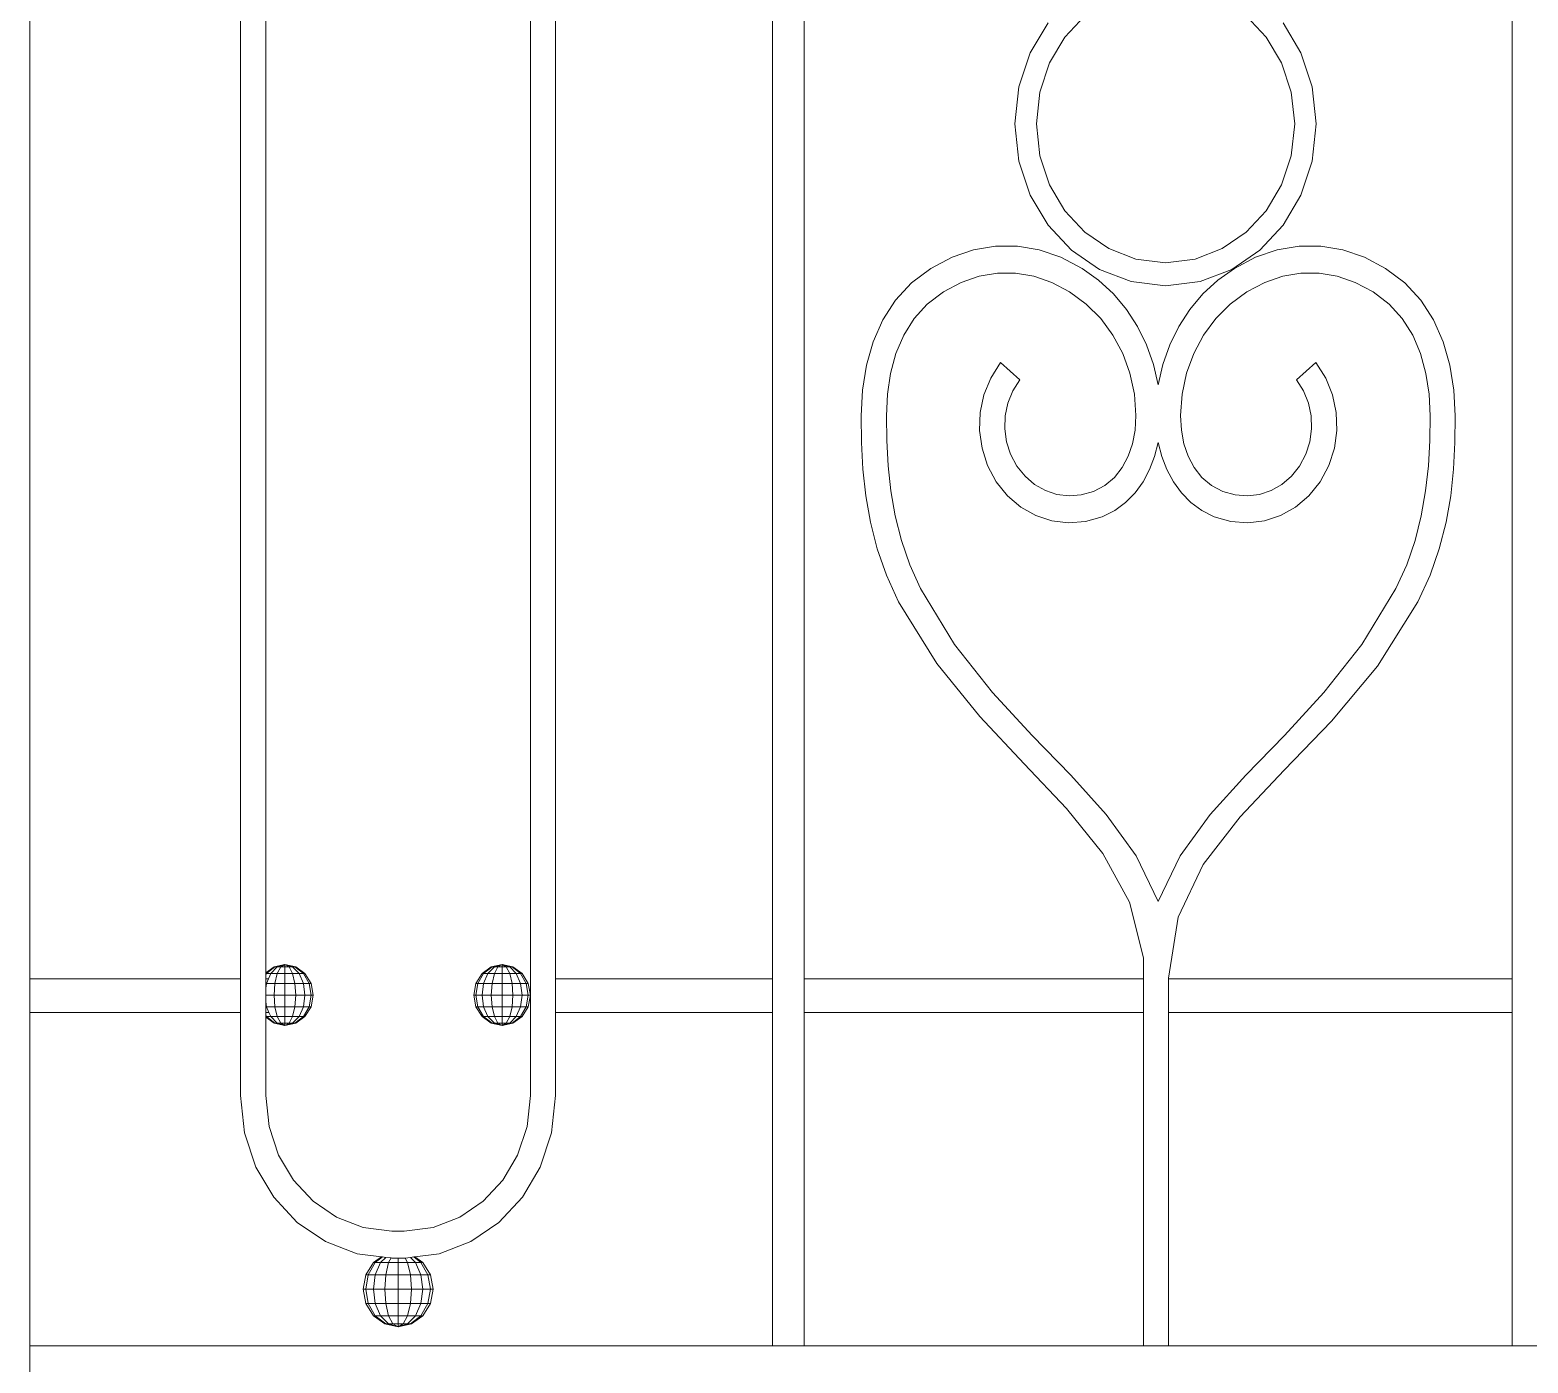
# Model space of a CAD drawing. Header units: millimetres. Extents: x 1832547 to 2001569, y -558009 to -417808.
# Drawn here: x 1915628.8 to 1916078.6, y -523478.7 to -523078.7 of the extents above; entities that cross this region are included whole.
import ezdxf

# ---------------------------------------------------------------- set-up
doc = ezdxf.new("R2010")
doc.units = ezdxf.units.MM
doc.header["$MEASUREMENT"] = 0
doc.layers.add('CA.manh 08', color=8, linetype='CONTINUOUS', lineweight=9)
doc.layers.add('CA_manh 08', color=8, linetype='CONTINUOUS', lineweight=9)

# ---------------------------------------------------------------- blocks, each defined once
blk = doc.blocks.new('wt45t')
at = {"layer": 'CA_manh 08'}
for p, q in [((1917604.61, -518573.66), (1917604.61, -518061.39)), ((1917817.23, -518061.39), (1917817.23, -518573.66)), ((1917826.69, -518573.66), (1917826.69, -518061.39)), ((1917891.85, -518061.39), (1917891.85, -518573.66)), ((1917899.42, -518578.55), (1917899.42, -518062.36)), ((1917978.87, -518062), (1917978.87, -518571.89)), ((1917986.44, -518573.66), (1917986.44, -518061.39)), ((1918049.68, -518061.39), (1918049.68, -518573.66)), ((1917678.46, -518291.1), (1917684.47, -518284.65)), ((1917732.95, -518284.65), (1917738.96, -518291.1)), ((1917673.44, -518286.77), (1917668.1, -518295.79)), ((1917749.33, -518295.79), (1917743.99, -518286.77)), ((1917673.88, -518298.83), (1917678.46, -518291.1)), ((1917738.96, -518291.1), (1917743.54, -518298.83)), ((1917668.1, -518295.79), (1917664.69, -518306.01)), ((1917752.73, -518306.01), (1917749.33, -518295.79)), ((1917670.96, -518307.6), (1917673.88, -518298.83)), ((1917743.54, -518298.83), (1917746.46, -518307.6)), ((1917664.69, -518306.01), (1917663.5, -518317.14)), ((1917669.94, -518317.14), (1917670.96, -518307.6)), ((1917746.46, -518307.6), (1917747.49, -518317.14)), ((1917753.93, -518317.14), (1917752.73, -518306.01)), ((1917663.5, -518317.14), (1917664.69, -518328.27)), ((1917670.96, -518326.68), (1917669.94, -518317.14)), ((1917747.49, -518317.14), (1917746.46, -518326.68)), ((1917752.73, -518328.27), (1917753.93, -518317.14)), ((1917664.69, -518328.27), (1917668.1, -518338.49)), ((1917673.88, -518335.45), (1917670.96, -518326.68)), ((1917746.46, -518326.68), (1917743.54, -518335.45)), ((1917749.33, -518338.49), (1917752.73, -518328.27)), ((1917668.1, -518338.49), (1917673.44, -518347.51)), ((1917678.46, -518343.18), (1917673.88, -518335.45)), ((1917743.54, -518335.45), (1917738.96, -518343.18)), ((1917743.99, -518347.51), (1917749.33, -518338.49)), ((1917684.47, -518349.63), (1917678.46, -518343.18)), ((1917738.96, -518343.18), (1917732.95, -518349.63)), ((1917673.44, -518347.51), (1917680.44, -518355.03)), ((1917736.98, -518355.03), (1917743.99, -518347.51)), ((1917691.67, -518354.55), (1917684.47, -518349.63)), ((1917732.95, -518349.63), (1917725.76, -518354.55)), ((1917649.01, -518357.12), (1917655.5, -518354.89)), ((1917655.5, -518354.89), (1917662.06, -518353.77)), ((1917662.06, -518353.77), (1917668.64, -518353.77)), ((1917668.64, -518353.77), (1917675.2, -518354.89)), ((1917675.2, -518354.89), (1917681.69, -518357.12)), ((1917680.44, -518355.03), (1917688.84, -518360.77)), ((1917699.83, -518357.69), (1917691.67, -518354.55)), ((1917725.76, -518354.55), (1917717.6, -518357.69)), ((1917728.59, -518360.77), (1917736.98, -518355.03)), ((1917740.15, -518357.12), (1917746.64, -518354.89)), ((1917753.2, -518353.77), (1917746.64, -518354.89)), ((1917759.78, -518353.77), (1917753.2, -518353.77)), ((1917759.78, -518353.77), (1917766.34, -518354.89)), ((1917766.34, -518354.89), (1917772.83, -518357.12)), ((1917636.86, -518364.84), (1917642.64, -518360.47)), ((1917642.64, -518360.47), (1917649.01, -518357.12)), ((1917681.69, -518357.12), (1917688.06, -518360.47)), ((1917688.06, -518360.47), (1917693.02, -518364.02)), ((1917688.84, -518360.77), (1917698.35, -518364.42)), ((1917708.71, -518358.79), (1917699.83, -518357.69)), ((1917717.6, -518357.69), (1917708.71, -518358.79)), ((1917719.07, -518364.42), (1917728.59, -518360.77)), ((1917728.81, -518364.02), (1917733.78, -518360.47)), ((1917733.78, -518360.47), (1917740.15, -518357.12)), ((1917779.2, -518360.47), (1917772.83, -518357.12)), ((1917779.2, -518360.47), (1917784.98, -518364.84)), ((1917632.08, -518370.04), (1917636.86, -518364.84)), ((1917651.77, -518364.69), (1917646.43, -518367.51)), ((1917651.77, -518364.69), (1917657.18, -518362.81)), ((1917662.63, -518361.87), (1917657.18, -518362.81)), ((1917668.08, -518361.87), (1917662.63, -518361.87)), ((1917673.53, -518362.81), (1917668.08, -518361.87)), ((1917678.93, -518364.69), (1917673.53, -518362.81)), ((1917684.27, -518367.51), (1917678.93, -518364.69)), ((1917693.02, -518364.02), (1917697.48, -518368.16)), ((1917698.35, -518364.42), (1917708.71, -518365.71)), ((1917708.71, -518365.71), (1917719.07, -518364.42)), ((1917724.36, -518368.16), (1917728.81, -518364.02)), ((1917742.91, -518364.69), (1917737.57, -518367.51)), ((1917748.31, -518362.81), (1917742.91, -518364.69)), ((1917753.76, -518361.87), (1917748.31, -518362.81)), ((1917759.21, -518361.87), (1917753.76, -518361.87)), ((1917764.66, -518362.81), (1917759.21, -518361.87)), ((1917770.07, -518364.69), (1917764.66, -518362.81)), ((1917775.41, -518367.51), (1917770.07, -518364.69)), ((1917784.98, -518364.84), (1917789.76, -518370.04)), ((1917628.26, -518375.96), (1917632.08, -518370.04)), ((1917646.43, -518367.51), (1917641.58, -518371.18)), ((1917689.27, -518371.18), (1917684.27, -518367.51)), ((1917697.48, -518368.16), (1917701.38, -518372.83)), ((1917720.46, -518372.83), (1917724.36, -518368.16)), ((1917737.57, -518367.51), (1917732.56, -518371.18)), ((1917780.25, -518371.18), (1917775.41, -518367.51)), ((1917789.76, -518370.04), (1917793.58, -518375.96)), ((1917641.58, -518371.18), (1917637.63, -518375.56)), ((1917693.64, -518375.56), (1917689.27, -518371.18)), ((1917701.38, -518372.83), (1917704.71, -518377.95)), ((1917717.13, -518377.95), (1917720.46, -518372.83)), ((1917732.56, -518371.18), (1917728.2, -518375.56)), ((1917784.21, -518375.56), (1917780.25, -518371.18)), ((1917625.36, -518382.5), (1917628.26, -518375.96)), ((1917637.63, -518375.56), (1917634.51, -518380.54)), ((1917697.32, -518380.54), (1917693.64, -518375.56)), ((1917704.71, -518377.95), (1917707.43, -518383.47)), ((1917714.41, -518383.47), (1917717.13, -518377.95)), ((1917728.2, -518375.56), (1917724.52, -518380.54)), ((1917787.33, -518380.54), (1917784.21, -518375.56)), ((1917793.58, -518375.96), (1917796.48, -518382.5)), ((1917623.33, -518389.54), (1917625.36, -518382.5)), ((1917634.51, -518380.54), (1917632.16, -518386.05)), ((1917700.27, -518386.03), (1917697.32, -518380.54)), ((1917707.43, -518383.47), (1917709.51, -518389.33)), ((1917712.33, -518389.33), (1917714.41, -518383.47)), ((1917724.52, -518380.54), (1917721.57, -518386.03)), ((1917789.67, -518386.05), (1917787.33, -518380.54)), ((1917796.48, -518382.5), (1917798.51, -518389.54)), ((1917632.16, -518386.05), (1917630.55, -518391.98)), ((1917702.43, -518391.95), (1917700.27, -518386.03)), ((1917721.57, -518386.03), (1917719.4, -518391.95)), ((1917791.29, -518391.98), (1917789.67, -518386.05)), ((1917622.13, -518396.98), (1917623.33, -518389.54)), ((1917630.55, -518391.98), (1917629.61, -518398.24)), ((1917660.62, -518393.38), (1917663.56, -518388.75)), ((1917663.56, -518388.75), (1917669.41, -518393.9)), ((1917703.77, -518398.2), (1917702.43, -518391.95)), ((1917709.51, -518389.33), (1917710.92, -518395.45)), ((1917710.92, -518395.45), (1917712.33, -518389.33)), ((1917719.4, -518391.95), (1917718.07, -518398.2)), ((1917752.43, -518393.9), (1917758.28, -518388.75)), ((1917758.28, -518388.75), (1917761.22, -518393.38)), ((1917792.23, -518398.24), (1917791.29, -518391.98)), ((1917798.51, -518389.54), (1917799.71, -518396.98)), ((1917621.72, -518404.69), (1917622.13, -518396.98)), ((1917658.59, -518398.41), (1917660.62, -518393.38)), ((1917667.28, -518397.26), (1917665.81, -518400.9)), ((1917669.41, -518393.9), (1917667.28, -518397.26)), ((1917754.56, -518397.26), (1917752.43, -518393.9)), ((1917756.03, -518400.9), (1917754.56, -518397.26)), ((1917761.22, -518393.38), (1917763.25, -518398.41)), ((1917799.71, -518396.98), (1917800.12, -518404.69)), ((1917629.61, -518398.24), (1917629.29, -518404.75)), ((1917657.48, -518403.7), (1917658.59, -518398.41)), ((1917665.81, -518400.9), (1917664.99, -518404.73)), ((1917704.22, -518404.68), (1917703.77, -518398.2)), ((1917718.07, -518398.2), (1917717.62, -518404.68)), ((1917756.85, -518404.73), (1917756.03, -518400.9)), ((1917763.25, -518398.41), (1917764.36, -518403.7)), ((1917792.55, -518404.75), (1917792.23, -518398.24)), ((1917621.82, -518412.71), (1917621.72, -518404.69)), ((1917629.29, -518404.75), (1917629.39, -518412.18)), ((1917657.29, -518409.1), (1917657.48, -518403.7)), ((1917664.99, -518404.73), (1917664.85, -518408.63)), ((1917703.96, -518409.01), (1917704.22, -518404.68)), ((1917717.62, -518404.68), (1917717.88, -518409.01)), ((1917756.99, -518408.63), (1917756.85, -518404.73)), ((1917764.36, -518403.7), (1917764.55, -518409.1)), ((1917792.45, -518412.18), (1917792.55, -518404.75)), ((1917800.12, -518404.69), (1917800.02, -518412.71)), ((1917658.02, -518414.46), (1917657.29, -518409.1)), ((1917664.85, -518408.63), (1917665.37, -518412.52)), ((1917703.2, -518413.09), (1917703.96, -518409.01)), ((1917717.88, -518409.01), (1917718.64, -518413.09)), ((1917756.47, -518412.52), (1917756.99, -518408.63)), ((1917764.55, -518409.1), (1917763.82, -518414.46)), ((1917622.24, -518420.71), (1917621.82, -518412.71)), ((1917629.39, -518412.18), (1917629.81, -518419.69)), ((1917659.69, -518419.65), (1917658.02, -518414.46)), ((1917665.37, -518412.52), (1917666.57, -518416.28)), ((1917701.93, -518416.87), (1917703.2, -518413.09)), ((1917710.92, -518412.71), (1917709.85, -518416.91)), ((1917711.99, -518416.91), (1917710.92, -518412.71)), ((1917718.64, -518413.09), (1917719.91, -518416.87)), ((1917755.27, -518416.28), (1917756.47, -518412.52)), ((1917763.82, -518414.46), (1917762.15, -518419.65)), ((1917792.03, -518419.69), (1917792.45, -518412.18)), ((1917800.02, -518412.71), (1917799.6, -518420.71)), ((1917629.81, -518419.69), (1917630.63, -518427.22)), ((1917662.29, -518424.51), (1917659.69, -518419.65)), ((1917666.57, -518416.28), (1917668.46, -518419.8)), ((1917668.46, -518419.8), (1917670.93, -518422.87)), ((1917700.12, -518420.26), (1917701.93, -518416.87)), ((1917709.85, -518416.91), (1917708.34, -518420.88)), ((1917713.5, -518420.88), (1917711.99, -518416.91)), ((1917719.91, -518416.87), (1917721.71, -518420.26)), ((1917750.91, -518422.87), (1917753.38, -518419.8)), ((1917753.38, -518419.8), (1917755.27, -518416.28)), ((1917762.15, -518419.65), (1917759.55, -518424.51)), ((1917791.2, -518427.22), (1917792.03, -518419.69)), ((1917623.1, -518428.7), (1917622.24, -518420.71)), ((1917665.7, -518428.75), (1917662.29, -518424.51)), ((1917670.93, -518422.87), (1917673.82, -518425.33)), ((1917694.91, -518425.6), (1917697.79, -518423.19)), ((1917697.79, -518423.19), (1917700.12, -518420.26)), ((1917706.38, -518424.54), (1917703.98, -518427.85)), ((1917708.34, -518420.88), (1917706.38, -518424.54)), ((1917715.46, -518424.54), (1917713.5, -518420.88)), ((1917717.86, -518427.85), (1917715.46, -518424.54)), ((1917721.71, -518420.26), (1917724.05, -518423.19)), ((1917724.05, -518423.19), (1917726.93, -518425.6)), ((1917748.02, -518425.33), (1917750.91, -518422.87)), ((1917759.55, -518424.51), (1917756.14, -518428.75)), ((1917799.6, -518420.71), (1917798.74, -518428.7)), ((1917624.49, -518436.68), (1917623.1, -518428.7)), ((1917630.63, -518427.22), (1917631.94, -518434.72)), ((1917669.7, -518432.15), (1917665.7, -518428.75)), ((1917673.82, -518425.33), (1917677.05, -518427.16)), ((1917677.05, -518427.16), (1917680.52, -518428.3)), ((1917680.52, -518428.3), (1917684.14, -518428.75)), ((1917684.14, -518428.75), (1917687.83, -518428.46)), ((1917687.83, -518428.46), (1917691.48, -518427.41)), ((1917691.48, -518427.41), (1917694.91, -518425.6)), ((1917703.98, -518427.85), (1917701.14, -518430.74)), ((1917720.7, -518430.74), (1917717.86, -518427.85)), ((1917726.93, -518425.6), (1917730.36, -518427.41)), ((1917730.36, -518427.41), (1917734.01, -518428.46)), ((1917734.01, -518428.46), (1917737.7, -518428.75)), ((1917737.7, -518428.75), (1917741.32, -518428.3)), ((1917741.32, -518428.3), (1917744.79, -518427.16)), ((1917744.79, -518427.16), (1917748.02, -518425.33)), ((1917756.14, -518428.75), (1917752.14, -518432.15)), ((1917789.9, -518434.72), (1917791.2, -518427.22)), ((1917798.74, -518428.7), (1917797.34, -518436.68)), ((1917674.17, -518434.66), (1917669.7, -518432.15)), ((1917697.85, -518433.16), (1917694.12, -518435.03)), ((1917701.14, -518430.74), (1917697.85, -518433.16)), ((1917723.99, -518433.16), (1917720.7, -518430.74)), ((1917727.71, -518435.03), (1917723.99, -518433.16)), ((1917752.14, -518432.15), (1917747.67, -518434.66)), ((1917626.53, -518444.64), (1917624.49, -518436.68)), ((1917631.94, -518434.72), (1917633.8, -518442.14)), ((1917678.98, -518436.25), (1917674.17, -518434.66)), ((1917683.99, -518436.87), (1917678.98, -518436.25)), ((1917689.08, -518436.48), (1917683.99, -518436.87)), ((1917694.12, -518435.03), (1917689.08, -518436.48)), ((1917732.76, -518436.48), (1917727.71, -518435.03)), ((1917737.85, -518436.87), (1917732.76, -518436.48)), ((1917742.86, -518436.25), (1917737.85, -518436.87)), ((1917747.67, -518434.66), (1917742.86, -518436.25)), ((1917788.04, -518442.14), (1917789.9, -518434.72)), ((1917797.34, -518436.68), (1917795.31, -518444.64)), ((1917633.8, -518442.14), (1917636.31, -518449.43)), ((1917785.53, -518449.43), (1917788.04, -518442.14)), ((1917629.31, -518452.58), (1917626.53, -518444.64)), ((1917795.31, -518444.64), (1917792.53, -518452.58)), ((1917636.31, -518449.43), (1917639.54, -518456.55)), ((1917782.29, -518456.55), (1917785.53, -518449.43)), ((1917632.93, -518460.51), (1917629.31, -518452.58)), ((1917792.53, -518452.58), (1917788.9, -518460.51)), ((1917645.11, -518479.89), (1917632.93, -518460.51)), ((1917639.54, -518456.55), (1917649.77, -518473.34)), ((1917772.07, -518473.34), (1917782.29, -518456.55)), ((1917788.9, -518460.51), (1917777.4, -518479.06)), ((1917649.77, -518473.34), (1917661.17, -518487.79)), ((1917760.67, -518487.79), (1917772.07, -518473.34)), ((1917658.92, -518496.39), (1917645.11, -518479.89)), ((1917777.4, -518479.06), (1917764.45, -518494.97)), ((1917661.17, -518487.79), (1917673.03, -518500.63)), ((1917748.81, -518500.63), (1917760.67, -518487.79)), ((1917673.08, -518511.09), (1917658.92, -518496.39)), ((1917764.45, -518494.97), (1917751.12, -518509.16)), ((1917673.03, -518500.63), (1917684.64, -518512.58)), ((1917737.2, -518512.58), (1917748.81, -518500.63)), ((1917751.12, -518509.16), (1917738.47, -518522.56)), ((1917686.33, -518525.07), (1917673.08, -518511.09)), ((1917684.64, -518512.58), (1917695.3, -518524.39)), ((1917726.53, -518524.39), (1917737.2, -518512.58)), ((1917738.47, -518522.56), (1917727.59, -518536.11)), ((1917697.38, -518539.42), (1917686.33, -518525.07)), ((1917695.3, -518524.39), (1917704.3, -518536.79)), ((1917717.54, -518536.79), (1917726.53, -518524.39)), ((1917704.3, -518536.79), (1917710.92, -518550.5)), ((1917710.92, -518550.5), (1917717.54, -518536.79)), ((1917727.59, -518536.11), (1917719.53, -518550.73)), ((1917704.97, -518555.21), (1917697.38, -518539.42)), ((1917719.53, -518550.73), (1917715.38, -518567.35)), ((1917707.81, -518573.52), (1917704.97, -518555.21)), ((1917715.38, -518567.35), (1917715.38, -518573.66)), ((1917900.07, -518575.05), (1917901.91, -518572.08)), ((1917900.66, -518575.05), (1917902.37, -518572.08)), ((1917901.91, -518572.08), (1917904.67, -518570.1)), ((1917902.37, -518572.08), (1917901.91, -518572.08)), ((1917902.37, -518572.08), (1917904.92, -518570.1)), ((1917902.37, -518572.08), (1917903.67, -518572.08)), ((1917902.37, -518575.05), (1917903.67, -518572.08)), ((1917903.67, -518572.08), (1917905.63, -518570.1)), ((1917903.67, -518572.08), (1917905.63, -518572.08)), ((1917904.67, -518570.1), (1917907.93, -518569.41)), ((1917904.67, -518570.1), (1917904.92, -518570.1)), ((1917904.92, -518570.1), (1917907.93, -518569.41)), ((1917904.92, -518570.1), (1917905.63, -518570.1)), ((1917904.92, -518575.05), (1917905.63, -518572.08)), ((1917905.63, -518570.1), (1917907.93, -518569.41)), ((1917905.63, -518570.1), (1917906.68, -518570.1)), ((1917905.63, -518572.08), (1917906.68, -518570.1)), ((1917905.63, -518572.08), (1917907.93, -518572.08)), ((1917906.68, -518570.1), (1917907.93, -518569.41)), ((1917907.93, -518570.1), (1917906.68, -518570.1)), ((1917907.93, -518569.41), (1917907.93, -518570.1)), ((1917909.18, -518570.1), (1917907.93, -518569.41)), ((1917910.23, -518570.1), (1917907.93, -518569.41)), ((1917910.94, -518570.1), (1917907.93, -518569.41)), ((1917911.19, -518570.1), (1917907.93, -518569.41)), ((1917907.93, -518570.1), (1917909.18, -518570.1)), ((1917907.93, -518570.1), (1917907.93, -518572.08)), ((1917907.93, -518572.08), (1917910.23, -518572.08)), ((1917907.93, -518572.08), (1917907.93, -518575.05)), ((1917909.18, -518570.1), (1917910.23, -518570.1)), ((1917910.23, -518572.08), (1917909.18, -518570.1)), ((1917910.23, -518570.1), (1917910.94, -518570.1)), ((1917912.19, -518572.08), (1917910.23, -518570.1)), ((1917910.23, -518572.08), (1917912.19, -518572.08)), ((1917910.94, -518575.05), (1917910.23, -518572.08)), ((1917910.94, -518570.1), (1917911.19, -518570.1)), ((1917913.49, -518572.08), (1917910.94, -518570.1)), ((1917913.95, -518572.08), (1917911.19, -518570.1)), ((1917912.19, -518572.08), (1917913.49, -518572.08)), ((1917913.49, -518575.05), (1917912.19, -518572.08)), ((1917913.49, -518572.08), (1917913.95, -518572.08)), ((1917915.2, -518575.05), (1917913.49, -518572.08)), ((1917915.8, -518575.05), (1917913.95, -518572.08)), ((1917965.25, -518575.05), (1917967.1, -518572.08)), ((1917965.85, -518575.05), (1917967.55, -518572.08)), ((1917967.1, -518572.08), (1917969.86, -518570.1)), ((1917967.55, -518572.08), (1917967.1, -518572.08)), ((1917967.55, -518572.08), (1917970.11, -518570.1)), ((1917967.55, -518572.08), (1917968.86, -518572.08)), ((1917967.55, -518575.05), (1917968.86, -518572.08)), ((1917968.86, -518572.08), (1917970.81, -518570.1)), ((1917968.86, -518572.08), (1917970.81, -518572.08)), ((1917969.86, -518570.1), (1917973.12, -518569.41)), ((1917969.86, -518570.1), (1917970.11, -518570.1)), ((1917970.11, -518570.1), (1917973.12, -518569.41)), ((1917970.11, -518570.1), (1917970.81, -518570.1)), ((1917970.11, -518575.05), (1917970.81, -518572.08)), ((1917970.81, -518570.1), (1917973.12, -518569.41)), ((1917970.81, -518570.1), (1917971.87, -518570.1)), ((1917970.81, -518572.08), (1917971.87, -518570.1)), ((1917970.81, -518572.08), (1917973.12, -518572.08)), ((1917971.87, -518570.1), (1917973.12, -518569.41)), ((1917973.12, -518570.1), (1917971.87, -518570.1)), ((1917973.12, -518569.41), (1917973.12, -518570.1)), ((1917974.36, -518570.1), (1917973.12, -518569.41)), ((1917975.42, -518570.1), (1917973.12, -518569.41)), ((1917976.13, -518570.1), (1917973.12, -518569.41)), ((1917976.37, -518570.1), (1917973.12, -518569.41)), ((1917973.12, -518570.1), (1917974.36, -518570.1)), ((1917973.12, -518570.1), (1917973.12, -518572.08)), ((1917973.12, -518572.08), (1917975.42, -518572.08)), ((1917973.12, -518572.08), (1917973.12, -518575.05)), ((1917974.36, -518570.1), (1917975.42, -518570.1)), ((1917975.42, -518572.08), (1917974.36, -518570.1)), ((1917975.42, -518570.1), (1917976.13, -518570.1)), ((1917977.37, -518572.08), (1917975.42, -518570.1)), ((1917975.42, -518572.08), (1917977.37, -518572.08)), ((1917976.13, -518575.05), (1917975.42, -518572.08)), ((1917976.13, -518570.1), (1917976.37, -518570.1)), ((1917978.68, -518572.08), (1917976.13, -518570.1)), ((1917978.87, -518571.89), (1917976.37, -518570.1)), ((1917977.37, -518572.08), (1917978.68, -518572.08)), ((1917978.68, -518575.05), (1917977.37, -518572.08)), ((1917978.68, -518572.08), (1917978.87, -518572.08)), ((1917978.87, -518572.42), (1917978.68, -518572.08)), ((1917978.87, -518572.08), (1917978.87, -518571.89)), ((1917978.87, -518572.42), (1917978.87, -518572.08)), ((1917978.87, -518573.66), (1917978.87, -518572.42)), ((1917604.61, -518573.66), (1917707.81, -518573.66)), ((1917604.61, -518583.82), (1917604.61, -518573.66)), ((1917707.81, -518573.52), (1917707.81, -518573.66)), ((1917707.81, -518583.82), (1917707.81, -518573.66)), ((1917715.38, -518573.66), (1917817.23, -518573.66)), ((1917715.38, -518573.66), (1917715.38, -518583.82)), ((1917817.23, -518583.82), (1917817.23, -518573.66)), ((1917826.69, -518573.66), (1917891.85, -518573.66)), ((1917826.69, -518573.66), (1917826.69, -518583.82)), ((1917891.85, -518573.66), (1917891.85, -518583.82)), ((1917899.42, -518578.55), (1917900.07, -518575.05)), ((1917900.07, -518575.05), (1917900.66, -518575.05)), ((1917900.07, -518578.55), (1917900.66, -518575.05)), ((1917900.66, -518575.05), (1917902.37, -518575.05)), ((1917901.91, -518578.55), (1917902.37, -518575.05)), ((1917902.37, -518575.05), (1917904.92, -518575.05)), ((1917904.67, -518578.55), (1917904.92, -518575.05)), ((1917904.92, -518575.05), (1917907.93, -518575.05)), ((1917907.93, -518575.05), (1917910.94, -518575.05)), ((1917907.93, -518575.05), (1917907.93, -518578.55)), ((1917910.94, -518575.05), (1917913.49, -518575.05)), ((1917911.19, -518578.55), (1917910.94, -518575.05)), ((1917913.49, -518575.05), (1917915.2, -518575.05)), ((1917913.95, -518578.55), (1917913.49, -518575.05)), ((1917915.2, -518575.05), (1917915.8, -518575.05)), ((1917915.8, -518578.55), (1917915.2, -518575.05)), ((1917916.44, -518578.55), (1917915.8, -518575.05)), ((1917964.6, -518578.55), (1917965.25, -518575.05)), ((1917965.25, -518575.05), (1917965.85, -518575.05)), ((1917965.25, -518578.55), (1917965.85, -518575.05)), ((1917965.85, -518575.05), (1917967.55, -518575.05)), ((1917967.1, -518578.55), (1917967.55, -518575.05)), ((1917967.55, -518575.05), (1917970.11, -518575.05)), ((1917969.86, -518578.55), (1917970.11, -518575.05)), ((1917970.11, -518575.05), (1917973.12, -518575.05)), ((1917973.12, -518575.05), (1917976.13, -518575.05)), ((1917973.12, -518575.05), (1917973.12, -518578.55)), ((1917976.13, -518575.05), (1917978.68, -518575.05)), ((1917976.37, -518578.55), (1917976.13, -518575.05)), ((1917978.19, -518573.66), (1917978.87, -518573.66)), ((1917978.68, -518575.05), (1917978.87, -518575.05)), ((1917978.87, -518576.52), (1917978.68, -518575.05)), ((1917978.87, -518575.05), (1917978.87, -518573.66)), ((1917978.87, -518576.52), (1917978.87, -518575.05)), ((1917978.87, -518578.55), (1917978.87, -518576.52)), ((1917986.44, -518573.66), (1918049.68, -518573.66)), ((1917986.44, -518573.66), (1917986.44, -518583.82)), ((1918049.68, -518583.82), (1918049.68, -518573.66)), ((1917899.42, -518578.55), (1917900.07, -518578.55)), ((1917900.07, -518582.05), (1917899.42, -518578.55)), ((1917899.42, -518578.55), (1917899.42, -518608.69)), ((1917900.07, -518578.55), (1917901.91, -518578.55)), ((1917900.66, -518582.05), (1917900.07, -518578.55)), ((1917901.91, -518578.55), (1917904.67, -518578.55)), ((1917902.37, -518582.05), (1917901.91, -518578.55)), ((1917904.67, -518578.55), (1917907.93, -518578.55)), ((1917904.92, -518582.05), (1917904.67, -518578.55)), ((1917907.93, -518578.55), (1917911.19, -518578.55)), ((1917907.93, -518578.55), (1917907.93, -518582.05)), ((1917910.94, -518582.05), (1917911.19, -518578.55)), ((1917911.19, -518578.55), (1917913.95, -518578.55)), ((1917913.49, -518582.05), (1917913.95, -518578.55)), ((1917913.95, -518578.55), (1917915.8, -518578.55)), ((1917915.2, -518582.05), (1917915.8, -518578.55)), ((1917915.8, -518578.55), (1917916.44, -518578.55)), ((1917915.8, -518582.05), (1917916.44, -518578.55)), ((1917964.6, -518578.55), (1917965.25, -518578.55)), ((1917965.25, -518582.05), (1917964.6, -518578.55)), ((1917965.25, -518578.55), (1917967.1, -518578.55)), ((1917965.85, -518582.05), (1917965.25, -518578.55)), ((1917967.1, -518578.55), (1917969.86, -518578.55)), ((1917967.55, -518582.05), (1917967.1, -518578.55)), ((1917969.86, -518578.55), (1917973.12, -518578.55)), ((1917970.11, -518582.05), (1917969.86, -518578.55)), ((1917973.12, -518578.55), (1917976.37, -518578.55)), ((1917973.12, -518578.55), (1917973.12, -518582.05)), ((1917976.13, -518582.05), (1917976.37, -518578.55)), ((1917976.37, -518578.55), (1917978.87, -518578.55)), ((1917978.68, -518582.05), (1917978.87, -518580.58)), ((1917978.87, -518580.58), (1917978.87, -518578.55)), ((1917978.87, -518582.05), (1917978.87, -518580.58)), ((1917707.81, -518583.82), (1917604.61, -518583.82)), ((1917604.61, -518683.82), (1917604.61, -518583.82)), ((1917707.81, -518583.82), (1917707.81, -518683.82)), ((1917817.23, -518583.82), (1917715.38, -518583.82)), ((1917715.38, -518683.82), (1917715.38, -518583.82)), ((1917817.23, -518583.82), (1917817.23, -518683.82)), ((1917826.69, -518683.82), (1917826.69, -518583.82)), ((1917891.85, -518583.82), (1917826.69, -518583.82)), ((1917891.85, -518583.82), (1917891.85, -518608.73)), ((1917900.07, -518582.05), (1917900.66, -518582.05)), ((1917901.91, -518585.02), (1917900.07, -518582.05)), ((1917900.66, -518582.05), (1917902.37, -518582.05)), ((1917902.37, -518585.02), (1917900.66, -518582.05)), ((1917901.91, -518585.02), (1917902.37, -518585.02)), ((1917904.67, -518587), (1917901.91, -518585.02)), ((1917902.37, -518582.05), (1917904.92, -518582.05)), ((1917903.67, -518585.02), (1917902.37, -518582.05)), ((1917902.37, -518585.02), (1917903.67, -518585.02)), ((1917904.92, -518587), (1917902.37, -518585.02)), ((1917903.67, -518585.02), (1917905.63, -518585.02)), ((1917905.63, -518587), (1917903.67, -518585.02)), ((1917904.92, -518582.05), (1917907.93, -518582.05)), ((1917905.63, -518585.02), (1917904.92, -518582.05)), ((1917905.63, -518585.02), (1917907.93, -518585.02)), ((1917906.68, -518587), (1917905.63, -518585.02)), ((1917907.93, -518582.05), (1917910.94, -518582.05)), ((1917907.93, -518582.05), (1917907.93, -518585.02)), ((1917907.93, -518585.02), (1917910.23, -518585.02)), ((1917907.93, -518585.02), (1917907.93, -518587)), ((1917909.18, -518587), (1917910.23, -518585.02)), ((1917910.23, -518585.02), (1917910.94, -518582.05)), ((1917910.23, -518585.02), (1917912.19, -518585.02)), ((1917910.23, -518587), (1917912.19, -518585.02)), ((1917910.94, -518582.05), (1917913.49, -518582.05)), ((1917910.94, -518587), (1917913.49, -518585.02)), ((1917911.19, -518587), (1917913.95, -518585.02)), ((1917912.19, -518585.02), (1917913.49, -518582.05)), ((1917912.19, -518585.02), (1917913.49, -518585.02)), ((1917913.49, -518582.05), (1917915.2, -518582.05)), ((1917913.49, -518585.02), (1917915.2, -518582.05)), ((1917913.49, -518585.02), (1917913.95, -518585.02)), ((1917913.95, -518585.02), (1917915.8, -518582.05)), ((1917915.2, -518582.05), (1917915.8, -518582.05)), ((1917965.25, -518582.05), (1917965.85, -518582.05)), ((1917967.1, -518585.02), (1917965.25, -518582.05)), ((1917965.85, -518582.05), (1917967.55, -518582.05)), ((1917967.55, -518585.02), (1917965.85, -518582.05)), ((1917967.1, -518585.02), (1917967.55, -518585.02)), ((1917969.86, -518587), (1917967.1, -518585.02)), ((1917967.55, -518582.05), (1917970.11, -518582.05)), ((1917968.86, -518585.02), (1917967.55, -518582.05)), ((1917967.55, -518585.02), (1917968.86, -518585.02)), ((1917970.11, -518587), (1917967.55, -518585.02)), ((1917968.86, -518585.02), (1917970.81, -518585.02)), ((1917970.81, -518587), (1917968.86, -518585.02)), ((1917970.11, -518582.05), (1917973.12, -518582.05)), ((1917970.81, -518585.02), (1917970.11, -518582.05)), ((1917970.81, -518585.02), (1917973.12, -518585.02)), ((1917971.87, -518587), (1917970.81, -518585.02)), ((1917973.12, -518582.05), (1917976.13, -518582.05)), ((1917973.12, -518582.05), (1917973.12, -518585.02)), ((1917973.12, -518585.02), (1917975.42, -518585.02)), ((1917973.12, -518585.02), (1917973.12, -518587)), ((1917974.36, -518587), (1917975.42, -518585.02)), ((1917975.42, -518585.02), (1917976.13, -518582.05)), ((1917975.42, -518585.02), (1917977.37, -518585.02)), ((1917975.42, -518587), (1917977.37, -518585.02)), ((1917976.13, -518582.05), (1917978.68, -518582.05)), ((1917976.13, -518587), (1917978.68, -518585.02)), ((1917976.37, -518587), (1917978.87, -518585.21)), ((1917977.37, -518585.02), (1917977.91, -518583.82)), ((1917977.37, -518585.02), (1917978.68, -518585.02)), ((1917977.91, -518583.82), (1917978.68, -518582.05)), ((1917978.87, -518583.82), (1917977.91, -518583.82)), ((1917978.68, -518582.05), (1917978.87, -518582.05)), ((1917978.68, -518585.02), (1917978.87, -518584.68)), ((1917978.68, -518585.02), (1917978.87, -518585.02)), ((1917978.87, -518583.82), (1917978.87, -518582.05)), ((1917978.87, -518584.68), (1917978.87, -518583.82)), ((1917978.87, -518585.02), (1917978.87, -518584.68)), ((1917978.87, -518585.21), (1917978.87, -518585.02)), ((1917978.87, -518585.21), (1917978.87, -518608.69)), ((1917986.44, -518608.73), (1917986.44, -518583.82)), ((1918049.68, -518583.82), (1917986.44, -518583.82)), ((1918049.68, -518583.82), (1918049.68, -518683.82)), ((1917904.92, -518587), (1917904.67, -518587)), ((1917907.93, -518587.69), (1917904.67, -518587)), ((1917904.92, -518587), (1917905.63, -518587)), ((1917907.93, -518587.69), (1917904.92, -518587)), ((1917905.63, -518587), (1917906.68, -518587)), ((1917907.93, -518587.69), (1917905.63, -518587)), ((1917906.68, -518587), (1917907.93, -518587)), ((1917907.93, -518587.69), (1917906.68, -518587)), ((1917907.93, -518587), (1917909.18, -518587)), ((1917907.93, -518587.69), (1917909.18, -518587)), ((1917907.93, -518587), (1917907.93, -518587.69)), ((1917907.93, -518587.69), (1917910.23, -518587)), ((1917907.93, -518587.69), (1917910.94, -518587)), ((1917907.93, -518587.69), (1917911.19, -518587)), ((1917909.18, -518587), (1917910.23, -518587)), ((1917910.23, -518587), (1917910.94, -518587)), ((1917910.94, -518587), (1917911.19, -518587)), ((1917970.11, -518587), (1917969.86, -518587)), ((1917973.12, -518587.69), (1917969.86, -518587)), ((1917970.11, -518587), (1917970.81, -518587)), ((1917973.12, -518587.69), (1917970.11, -518587)), ((1917970.81, -518587), (1917971.87, -518587)), ((1917973.12, -518587.69), (1917970.81, -518587)), ((1917971.87, -518587), (1917973.12, -518587)), ((1917973.12, -518587.69), (1917971.87, -518587)), ((1917973.12, -518587), (1917974.36, -518587)), ((1917973.12, -518587.69), (1917974.36, -518587)), ((1917973.12, -518587), (1917973.12, -518587.69)), ((1917973.12, -518587.69), (1917975.42, -518587)), ((1917973.12, -518587.69), (1917976.13, -518587)), ((1917973.12, -518587.69), (1917976.37, -518587)), ((1917974.36, -518587), (1917975.42, -518587)), ((1917975.42, -518587), (1917976.13, -518587)), ((1917976.13, -518587), (1917976.37, -518587)), ((1917893.05, -518619.9), (1917891.85, -518608.73)), ((1917899.42, -518608.69), (1917900.42, -518618.01)), ((1917977.87, -518618.01), (1917978.87, -518608.69)), ((1917986.44, -518608.73), (1917985.24, -518619.9)), ((1917896.47, -518630.16), (1917893.05, -518619.9)), ((1917900.42, -518618.01), (1917903.27, -518626.57)), ((1917975.02, -518626.57), (1917977.87, -518618.01)), ((1917985.24, -518619.9), (1917981.82, -518630.16)), ((1917903.27, -518626.57), (1917907.74, -518634.12)), ((1917970.54, -518634.12), (1917975.02, -518626.57)), ((1917901.83, -518639.22), (1917896.47, -518630.16)), ((1917981.82, -518630.16), (1917976.46, -518639.22)), ((1917907.74, -518634.12), (1917913.61, -518640.42)), ((1917964.68, -518640.42), (1917970.54, -518634.12)), ((1917908.87, -518646.77), (1917901.83, -518639.22)), ((1917913.61, -518640.42), (1917920.64, -518645.23)), ((1917957.65, -518645.23), (1917964.68, -518640.42)), ((1917976.46, -518639.22), (1917969.42, -518646.77)), ((1917917.3, -518652.53), (1917908.87, -518646.77)), ((1917920.64, -518645.23), (1917928.61, -518648.29)), ((1917928.61, -518648.29), (1917937.28, -518649.37)), ((1917937.28, -518649.37), (1917941.01, -518649.37)), ((1917941.01, -518649.37), (1917949.68, -518648.29)), ((1917949.68, -518648.29), (1917957.65, -518645.23)), ((1917969.42, -518646.77), (1917960.99, -518652.53)), ((1917926.85, -518656.2), (1917917.3, -518652.53)), ((1917960.99, -518652.53), (1917951.44, -518656.2)), ((1917926.85, -518656.2), (1917934.12, -518657.1)), ((1917931.71, -518658.83), (1917934.12, -518657.1)), ((1917932.28, -518658.83), (1917934.45, -518657.15)), ((1917933.89, -518658.83), (1917935.43, -518657.27)), ((1917934.45, -518657.15), (1917934.12, -518657.1)), ((1917935.43, -518657.27), (1917934.45, -518657.15)), ((1917937.03, -518657.47), (1917935.43, -518657.27)), ((1917936.3, -518658.83), (1917937.03, -518657.47)), ((1917937.25, -518657.49), (1917937.03, -518657.47)), ((1917939.15, -518657.49), (1917937.25, -518657.49)), ((1917939.15, -518657.49), (1917939.15, -518658.83)), ((1917941.04, -518657.49), (1917939.15, -518657.49)), ((1917941.27, -518657.46), (1917941.04, -518657.49)), ((1917942.87, -518657.27), (1917941.27, -518657.46)), ((1917941.99, -518658.83), (1917941.27, -518657.46)), ((1917943.85, -518657.14), (1917942.87, -518657.27)), ((1917944.41, -518658.83), (1917942.87, -518657.27)), ((1917944.18, -518657.1), (1917943.85, -518657.14)), ((1917946.02, -518658.83), (1917943.85, -518657.14)), ((1917944.18, -518657.1), (1917951.44, -518656.2)), ((1917946.58, -518658.83), (1917944.18, -518657.1)), ((1917928.63, -518666.82), (1917929.43, -518662.49)), ((1917929.43, -518662.49), (1917931.71, -518658.83)), ((1917929.43, -518662.49), (1917930.17, -518662.49)), ((1917929.43, -518666.82), (1917930.17, -518662.49)), ((1917930.17, -518662.49), (1917932.28, -518658.83)), ((1917930.17, -518662.49), (1917932.28, -518662.49)), ((1917931.71, -518658.83), (1917932.28, -518658.83)), ((1917931.71, -518666.82), (1917932.28, -518662.49)), ((1917932.28, -518658.83), (1917933.89, -518658.83)), ((1917932.28, -518662.49), (1917933.89, -518658.83)), ((1917932.28, -518662.49), (1917935.43, -518662.49)), ((1917933.89, -518658.83), (1917936.3, -518658.83)), ((1917935.12, -518666.82), (1917935.43, -518662.49)), ((1917935.43, -518662.49), (1917936.3, -518658.83)), ((1917935.43, -518662.49), (1917939.15, -518662.49)), ((1917936.3, -518658.83), (1917939.15, -518658.83)), ((1917939.15, -518658.83), (1917941.99, -518658.83)), ((1917939.15, -518658.83), (1917939.15, -518662.49)), ((1917939.15, -518662.49), (1917942.87, -518662.49)), ((1917939.15, -518662.49), (1917939.15, -518666.82)), ((1917941.99, -518658.83), (1917944.41, -518658.83)), ((1917942.87, -518662.49), (1917941.99, -518658.83)), ((1917942.87, -518662.49), (1917946.02, -518662.49)), ((1917943.17, -518666.82), (1917942.87, -518662.49)), ((1917944.41, -518658.83), (1917946.02, -518658.83)), ((1917946.02, -518662.49), (1917944.41, -518658.83)), ((1917946.02, -518658.83), (1917946.58, -518658.83)), ((1917948.12, -518662.49), (1917946.02, -518658.83)), ((1917946.02, -518662.49), (1917948.12, -518662.49)), ((1917946.58, -518666.82), (1917946.02, -518662.49)), ((1917948.86, -518662.49), (1917946.58, -518658.83)), ((1917948.12, -518662.49), (1917948.86, -518662.49)), ((1917948.86, -518666.82), (1917948.12, -518662.49)), ((1917949.66, -518666.82), (1917948.86, -518662.49)), ((1917928.63, -518666.82), (1917929.43, -518666.82)), ((1917929.43, -518671.14), (1917928.63, -518666.82)), ((1917929.43, -518666.82), (1917931.71, -518666.82)), ((1917930.17, -518671.14), (1917929.43, -518666.82)), ((1917931.71, -518666.82), (1917935.12, -518666.82)), ((1917932.28, -518671.14), (1917931.71, -518666.82)), ((1917935.12, -518666.82), (1917939.15, -518666.82)), ((1917935.43, -518671.14), (1917935.12, -518666.82)), ((1917939.15, -518666.82), (1917943.17, -518666.82)), ((1917939.15, -518666.82), (1917939.15, -518671.14)), ((1917942.87, -518671.14), (1917943.17, -518666.82)), ((1917943.17, -518666.82), (1917946.58, -518666.82)), ((1917946.02, -518671.14), (1917946.58, -518666.82)), ((1917946.58, -518666.82), (1917948.86, -518666.82)), ((1917948.12, -518671.14), (1917948.86, -518666.82)), ((1917948.86, -518666.82), (1917949.66, -518666.82)), ((1917948.86, -518671.14), (1917949.66, -518666.82)), ((1917929.43, -518671.14), (1917930.17, -518671.14)), ((1917931.71, -518674.8), (1917929.43, -518671.14)), ((1917930.17, -518671.14), (1917932.28, -518671.14)), ((1917932.28, -518674.8), (1917930.17, -518671.14)), ((1917932.28, -518671.14), (1917935.43, -518671.14)), ((1917933.89, -518674.8), (1917932.28, -518671.14)), ((1917935.43, -518671.14), (1917939.15, -518671.14)), ((1917936.3, -518674.8), (1917935.43, -518671.14)), ((1917939.15, -518671.14), (1917942.87, -518671.14)), ((1917939.15, -518671.14), (1917939.15, -518674.8)), ((1917941.99, -518674.8), (1917942.87, -518671.14)), ((1917942.87, -518671.14), (1917946.02, -518671.14)), ((1917944.41, -518674.8), (1917946.02, -518671.14)), ((1917946.02, -518671.14), (1917948.12, -518671.14)), ((1917946.02, -518674.8), (1917948.12, -518671.14)), ((1917946.58, -518674.8), (1917948.86, -518671.14)), ((1917948.12, -518671.14), (1917948.86, -518671.14)), ((1917931.71, -518674.8), (1917932.28, -518674.8)), ((1917935.12, -518677.25), (1917931.71, -518674.8)), ((1917932.28, -518674.8), (1917933.89, -518674.8)), ((1917935.43, -518677.25), (1917932.28, -518674.8)), ((1917933.89, -518674.8), (1917936.3, -518674.8)), ((1917936.3, -518677.25), (1917933.89, -518674.8)), ((1917936.3, -518674.8), (1917939.15, -518674.8)), ((1917937.61, -518677.25), (1917936.3, -518674.8)), ((1917939.15, -518674.8), (1917941.99, -518674.8)), ((1917939.15, -518674.8), (1917939.15, -518677.25)), ((1917940.69, -518677.25), (1917941.99, -518674.8)), ((1917941.99, -518674.8), (1917944.41, -518674.8)), ((1917941.99, -518677.25), (1917944.41, -518674.8)), ((1917942.87, -518677.25), (1917946.02, -518674.8)), ((1917943.17, -518677.25), (1917946.58, -518674.8)), ((1917944.41, -518674.8), (1917946.02, -518674.8)), ((1917946.02, -518674.8), (1917946.58, -518674.8)), ((1917935.43, -518677.25), (1917935.12, -518677.25)), ((1917939.15, -518678.11), (1917935.12, -518677.25)), ((1917935.43, -518677.25), (1917936.3, -518677.25)), ((1917939.15, -518678.11), (1917935.43, -518677.25)), ((1917936.3, -518677.25), (1917937.61, -518677.25)), ((1917939.15, -518678.11), (1917936.3, -518677.25)), ((1917937.61, -518677.25), (1917939.15, -518677.25)), ((1917939.15, -518678.11), (1917937.61, -518677.25)), ((1917939.15, -518677.25), (1917940.69, -518677.25)), ((1917939.15, -518678.11), (1917940.69, -518677.25)), ((1917939.15, -518677.25), (1917939.15, -518678.11)), ((1917939.15, -518678.11), (1917941.99, -518677.25)), ((1917939.15, -518678.11), (1917942.87, -518677.25)), ((1917939.15, -518678.11), (1917943.17, -518677.25)), ((1917940.69, -518677.25), (1917941.99, -518677.25)), ((1917941.99, -518677.25), (1917942.87, -518677.25)), ((1917942.87, -518677.25), (1917943.17, -518677.25)), ((1917604.61, -518683.82), (1917595.15, -518683.82)), ((1917707.81, -518683.82), (1917604.61, -518683.82)), ((1917715.38, -518683.82), (1917707.81, -518683.82)), ((1917817.23, -518683.82), (1917715.38, -518683.82)), ((1917826.69, -518683.82), (1917817.23, -518683.82)), ((1918049.68, -518683.82), (1917826.69, -518683.82)), ((1918049.68, -518723.82), (1918049.68, -518683.82))]:
    blk.add_line(p, q, dxfattribs=at)

msp = doc.modelspace()

# ---------------------------------------------------------------- block references
at = {"layer": 'CA.manh 08', "xscale": -1}
msp.add_blockref('wt45t', (3833678.48, -4789.76), dxfattribs=at)

doc.saveas('drawing.dxf')
